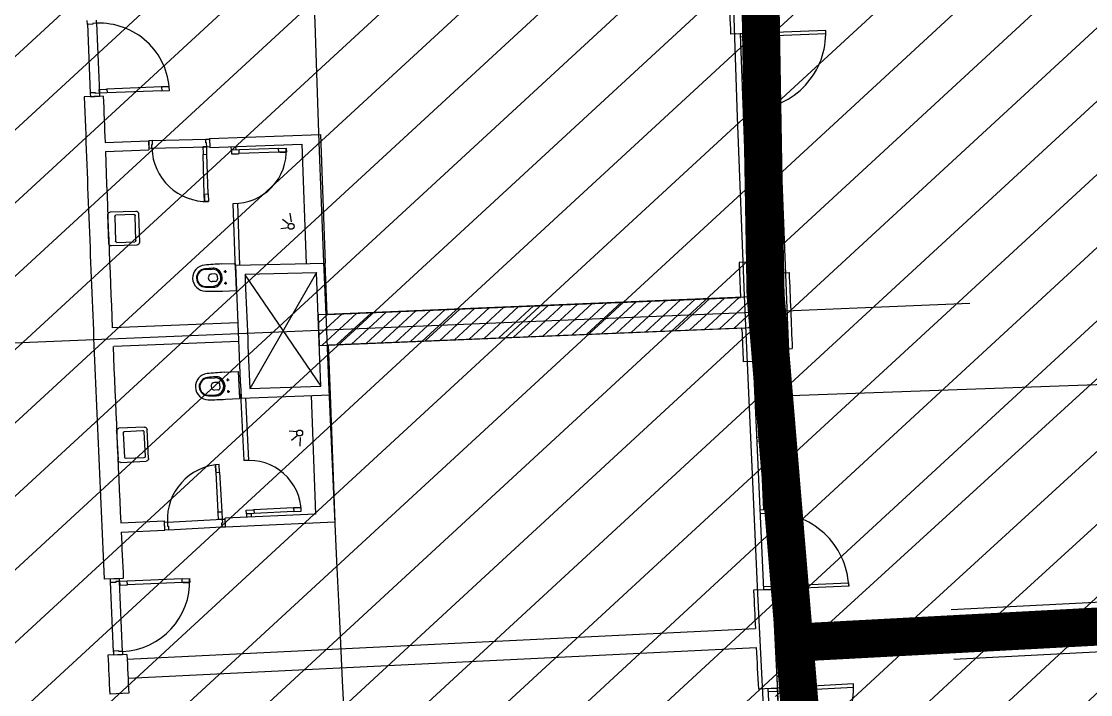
# Model space of a CAD drawing. Extents: x -678889171 to 586587, y -792238163 to 335485.
# Drawn here: x -678774428 to -678760393, y -792076252 to -792067415 of the extents above; entities that cross this region are included whole.
import ezdxf
from ezdxf.enums import TextEntityAlignment as Align

# ---------------------------------------------------------------- set-up
doc = ezdxf.new("R2010")
doc.units = 0
doc.header["$MEASUREMENT"] = 0
doc.layers.get('0').update_dxf_attribs({"color": 8})
for name, color, linetype in [('A-FLOR-PATT', 252, 'Continuous'), ('A-SITE-PATT', 252, 'Continuous'), ('A-WALL', 252, 'Continuous')]:
    doc.layers.add(name, color=color, linetype=linetype)
for name, color, linetype, lineweight in [('BASEMENT3 LAYOUT$0$A-TABL-TEXT', 252, 'Continuous', 30), ('BASEMENT3 LAYOUT$0$HATCH11', 252, 'Continuous', 15), ('BASEMENT3 LAYOUT$0$HATCH7', 252, 'Continuous', 15), ('BASEMENT3 LAYOUT$0$TEXT6', 252, 'Continuous', 0)]:
    doc.layers.add(name, color=color, linetype=linetype, lineweight=lineweight)
doc.styles.add('Ground floor Towers$0$$Bas01-Rname$0$EN-SC', font='swissc.ttf')
doc.styles.add('Ground floor Towers$0$$Bas01-Rname$0$EN-SCL', font='swisscl.ttf')
doc.styles.add('Ground floor Towers$0$04-Ground Floor$0$V2-lower ground$0$LEVEL  FOR LICENSE LOWER GR$0$$LG- LEVEL$0$AR-SR', font='sarb.shx')

# ---------------------------------------------------------------- blocks, each defined once
blk = doc.blocks.new('A$C61C61320')
at = {"layer": 'BASEMENT3 LAYOUT$0$HATCH11'}
h = blk.add_hatch(dxfattribs=at)
h.set_pattern_fill('JIS_WOOD', color=256, scale=1000, style=0)
h.set_pattern_definition([(45, (-55979.95959305647, -92778.05480168064), (-499.9999991609842, 499.9999991609843), [])])
edge = h.paths.add_edge_path()
edge.add_line((-21467.74319023453, -134455.7384705361), (-52625.22989511769, -137297.8907696561))
edge.add_arc((469730.797268165, -78930.5305383486), 525606.8567419754, 175.7647423383216, 186.3757064635938, ccw=False)
edge.add_arc((-39265.1562679424, -44102.43736154633), 15691.08979022459, 0.9729785529091828, 165.2727067888424, ccw=False)
edge.add_arc((542230.0773749191, -76004.92878418005), 566720.1514529854, 176.7459500062832, 185.9199427217102)
at = {"layer": 'BASEMENT3 LAYOUT$0$HATCH7'}
h = blk.add_hatch(dxfattribs=at)
h.set_pattern_fill('JIS_WOOD', color=256, scale=1000, style=0)
h.set_pattern_definition([(45, (-95575.72641586163, -175160.5677797335), (-499.9999991609842, 499.9999991609843), [])])
edge = h.paths.add_edge_path()
edge.add_line((-93671.42387769371, -154054.9431899884), (-93352.28011348587, -174711.9075518902))
edge.add_line((-93352.28011348587, -174711.9075518902), (-49398.28305342048, -174321.9428492732))
edge.add_arc((-49194.7644366367, -173977.2776182104), 400.2673467584944, 239.4389137010584, 436.7722825904112)
edge.add_line((-49103.17453308101, -173587.6300358392), (-49353.17453308101, -169321.0603725039))
edge.add_arc((765187.6152318742, -69570.4512780355), 820625.9088071947, 178.5717505264322, 186.9818142228341, ccw=False)
edge.add_line((-55183.34322072996, -49116.28952082794), (-86992.42594180122, -47875.38068783496))
edge.add_line((-86992.42594180116, -47875.38068783496), (-86999.8191618316, -136404.81269691))
edge.add_line((-86999.81916183163, -136404.81269691), (-87007.19406194473, -152784.6622732603))
edge.add_line((-87007.19406194473, -152784.6622732603), (-93671.42387769371, -154054.9431899884))
at = {"layer": 'BASEMENT3 LAYOUT$0$TEXT6'}
h = blk.add_hatch(dxfattribs=at)
h.set_pattern_fill('JIS_WOOD', color=256, scale=1000, style=0)
h.set_pattern_definition([(45, (-843775.3736575155, -469599.9160835323), (-499.9999991609842, 499.9999991609843), [])])
h.paths.add_polyline_path([(-48073.17453308101, -174366.9252005816), (-52827.70401773683, -137283.3745918828), (-21470.42890679266, -134427.2130430685), (-18376.25980977295, -161775.8762387046), (-18368.17453308101, -175467.8413407506), (-18518.17453308101, -176466.9552695606), (-18518.17453308101, -178386.9252005816), (-18368.17453308101, -183011.1167942794), (-18362.29752682254, -198446.5368052525), (-18168.17453308101, -202281.2411916029), (-18360.0892563893, -208926.9252005816), (-21225.79736915685, -208049.6763489796), (-45692.61271465314, -203035.1575495943), (-55544.17996463575, -201566.2036034855), (-64372.75623362488, -200382.3687026045), (-73244.07786642597, -199325.5838570178), (-82129.48166527948, -198394.9150768394), (-90383.39706973708, -197394.4851778569), (-93352.28011348587, -194591.9241360954), (-93352.28011348587, -177285.8004086108), (-93172.93907456682, -174906.1366184817), (-50378.17453308101, -174866.9252005816)])
for p, q in [((-50475.71622401453, -136769.5155152763), (-23899.60671228589, -134328.6604855766)), ((-50416.26785891317, -137416.7912616833), (-23840.15834718454, -134975.9362319836))]:
    blk.add_line(p, q)
at = {"layer": 'BASEMENT3 LAYOUT$0$A-TABL-TEXT', "const_width": 500}
blk.add_lwpolyline([(-93352.28011348587, -174516.9252005816), (-47927.38834524783, -174323.9099120742, -0.04910831258971037), (-55178.17453308101, -49001.92520058164), (-88972.05165299936, -47526.12244615683)], format="xyb", dxfattribs=at)
blk.add_lwpolyline([(-21624.81525461411, -134385.9092588706), (-52632.098709682, -137298.535982349)], dxfattribs=at)
blk = doc.blocks.new('2')
for p, q in [((67445.14007757884, 95427.84518935505), (94021.24958930747, 97868.70021905476)), ((67504.5884426802, 94780.569442948), (94080.69795440882, 97221.42447264775))]:
    blk.add_line(p, q)
at = {"layer": 'BASEMENT3 LAYOUT$0$A-TABL-TEXT', "const_width": 500}
blk.add_lwpolyline([(24568.57618810749, 57680.4355040497), (69993.46795634553, 57873.45079255712, -0.04910831258971037), (62742.68176851235, 183195.4355040497), (28948.804648594, 184671.2382584745)], format="xyb", dxfattribs=at)
blk.add_lwpolyline([(96296.04104697926, 97811.4514457607), (65288.75759191136, 94898.82472228236)], dxfattribs=at)
blk = doc.blocks.new('GR')
at = {"layer": 'A-FLOR-PATT'}
for p, q in [((35121.24014303024, 113310.0954566553), (113265, 119325)), ((34778.37551609823, 118226.9289852597), (34379.4943713001, 118197.0300940252)), ((34391.40470933996, 118040.1657430702), (34142.17216023395, 118020.5818826811)), ((34271.77666890403, 118030.7659011855), (34391.40792827346, 118040.165995954)), ((35388.23277605784, 118119.7510477414), (34391.40471086731, 118040.1657390809)), ((34391.40471086731, 118040.1657390809), (34394.58812321538, 118000.2926167323)), ((34626.41029748481, 115049.3845117152), (34391.40792827346, 118040.1659959539)), ((34394.58812321538, 118000.2926167323), (35391.41618840594, 118079.8779253928)), ((35391.41618840594, 118079.8779253928), (35388.23277605784, 118119.7510477414)), ((34506.77903811532, 115039.9844169468), (34271.77666890403, 118030.7659011855)), ((34275.0551527255, 117989.6416385699), (34394.68641209499, 117999.0417333383)), ((25702.35528797441, 117804.8871461403), (25698.26599130822, 117854.719642092)), ((25701.5374286411, 117814.8536453307), (25776.78048729889, 116897.9357198197)), ((25772.12078230666, 117810.612161473), (25702.35528797441, 117804.8871461403)), ((25821.13541892511, 117824.6679573295), (25771.30292297343, 117820.5786606633)), ((25771.30292297343, 117820.5786606633), (25772.12078230666, 117810.612161473)), ((25821.13541892511, 117824.6679573295), (25817.86398159216, 117864.5339540909)), ((25821.13541892511, 117824.6679573295), (25896.37847758289, 116907.7500318186)), ((25845.72812229797, 116913.6272343427), (25775.96262796572, 116907.9022190101)), ((25846.54598163121, 116903.6607351524), (25845.72812229797, 116913.6272343427)), ((25892.28918091671, 116957.5825277703), (25978.99772387263, 116964.6979039694)), ((25896.37847758289, 116907.7500318186), (25892.28918091671, 116957.5825277703)), ((25996.04346948625, 116915.9286251509), (25896.37847758289, 116907.7500318186)), ((25978.99772387263, 116964.6979039694), (25991.95417282007, 116965.7611211026)), ((26709.54211452428, 117024.6469930957), (25991.95417282007, 116965.7611211026)), ((25991.95417282007, 116965.7611211026), (25996.04346948625, 116915.9286251509)), ((26713.63141119046, 116974.814497144), (25996.04346948625, 116915.9286251509)), ((26809.20710642764, 117032.8255864281), (26709.54211452428, 117024.6469930957)), ((26709.54211452428, 117024.6469930957), (26713.63141119047, 116974.814497144)), ((26713.63141119047, 116974.814497144), (26813.29640309382, 116982.9930904764)), ((26809.20710642764, 117032.8255864281), (26722.49856347172, 117025.7102102289)), ((26722.49856347172, 117025.7102102289), (26809.20710642764, 117032.8255864281)), ((26813.29640309382, 116982.9930904764), (26809.20710642764, 117032.8255864281)), ((34350.11079197469, 117033.8387397726), (34469.74205134412, 117043.2388345411)), ((34354.02749812821, 116983.992381702), (34473.65875749764, 116993.3924764704)), ((34407.73355626447, 116988.2123660003), (34478.23426702961, 116090.9779207066)), ((34419.69668220139, 116989.1523754771), (34490.19739296701, 116091.9179301785)), ((25949.38601753724, 116873.2689551023), (25700.31993110911, 116851.5268483925)), ((25775.96262796572, 116907.9022190101), (25780.0519246319, 116858.0697230584)), ((25780.0519246319, 116858.0697230584), (25899.64991491584, 116867.8840350572)), ((25896.37847758289, 116907.7500318186), (25846.54598163121, 116903.6607351524)), ((25896.37847758289, 116907.7500318186), (25899.64991491584, 116867.8840350572)), ((26617.87795518762, 116314.7495284675, -1.314839119024219e-07), (27316.18655217617, 116363.3818569278, -1.314839119024219e-07)), ((27316.18655217617, 116363.3818569278, -1.314839119024219e-07), (27366.06573767537, 116366.8555946749, -1.314839119024219e-07)), ((27319.66028992334, 116313.5026714286, -1.314839119024219e-07), (27316.18655217617, 116363.3818569278, -1.314839119024219e-07)), ((27365.25888736097, 116373.4077720509, -6.574195595121094e-08), (28818.22239355446, 116486.6399524142, -6.574195595121094e-08)), ((27365.25888736097, 116373.4077720509, -6.574195595121094e-08), (27374.49525678503, 116253.763728624, -6.574195595121094e-08)), ((27366.06573767537, 116366.8555946749, -1.314839119024219e-07), (27373.01321316969, 116267.0972236766, -1.314839119024219e-07)), ((28818.22239355446, 116486.6399524142, -6.574195595121094e-08), (28949.587283498, 114801.0026144188, -6.574195595121094e-08)), ((25996.3468915358, 116266.7258840667, -6.574195595121094e-08), (26567.67701678726, 116311.2507159113, -6.574195595121094e-08)), ((26567.67701678726, 116311.2507159113, -6.574195595121094e-08), (26576.91338621132, 116191.6066724843, -6.574195595121094e-08)), ((26617.87795518763, 116314.7495284675, -1.314839119024219e-07), (26567.99876968844, 116311.2757907203, -1.314839119024219e-07)), ((26567.99876968844, 116311.2757907203, -1.314839119024219e-07), (26574.94624518277, 116211.517419722, -1.314839119024219e-07)), ((26614.84959358212, 116214.2964099197, -1.314839119024219e-07), (26574.94624518277, 116211.517419722, -1.314839119024219e-07)), ((26611.37585583495, 116264.1755954189, -1.314839119024219e-07), (26621.35169293479, 116264.8703429683, -1.314839119024219e-07)), ((26614.84959358212, 116214.2964099197, -1.314839119024219e-07), (26611.37585583495, 116264.1755954189, -1.314839119024219e-07)), ((26614.84959358212, 116214.2964099197, -1.314839119024219e-07), (27333.10986477035, 116264.3182334789, -1.314839119024219e-07)), ((26621.35169293479, 116264.8703429683, -1.314839119024219e-07), (26617.87795518763, 116314.7495284675, -1.314839119024219e-07)), ((27333.10986477035, 116264.3182334789, -1.314839119024219e-07), (27283.23067927116, 116260.8444957317, -1.314839119024219e-07)), ((27283.23067927116, 116260.8444957317, -1.314839119024219e-07), (27289.27498295123, 116174.0547129631, -1.314839119024219e-07)), ((27329.63612702318, 116314.1974189781, -1.314839119024219e-07), (27319.66028992334, 116313.5026714286, -1.314839119024219e-07)), ((27333.10986477034, 116264.3182334789, -1.314839119024219e-07), (27329.63612702318, 116314.1974189781, -1.314839119024219e-07)), ((27333.10986477034, 116264.3182334789, -1.314839119024219e-07), (27373.01321316969, 116267.0972236766, -1.314839119024219e-07)), ((27340.05734026468, 116164.5598624805, -1.314839119024219e-07), (27333.10986477035, 116264.3182334789, -1.314839119024219e-07)), ((27374.49525678503, 116253.763728624, -6.574195595121094e-08), (28578.30168113053, 116347.5786287113, -6.574195595121094e-08)), ((27658.41625419224, 116232.7346432013), (27655.21452678084, 116275.6407096192)), ((27758.13899102717, 116240.1761321731), (27658.41625419208, 116232.7346432014)), ((27718.24989629354, 116237.1995365843), (27658.41625419223, 116232.7346432013)), ((27658.41625419208, 116232.7346432014), (27662.13699867792, 116182.8732747839)), ((27718.24989629354, 116237.1995365843), (27715.03347511818, 116280.3025128361)), ((28276.69722256952, 116278.8718748257), (27758.13899102717, 116240.1761321731)), ((27761.859735513, 116190.3147637555), (27758.13899102717, 116240.1761321731)), ((28280.41796705536, 116229.0105064082), (27761.859735513, 116190.3147637555)), ((28276.69722256952, 116278.8718748257), (28376.41995940458, 116286.3133637974)), ((28280.41796705536, 116229.0105064082), (28276.69722256952, 116278.8718748257)), ((28380.14070389041, 116236.4519953798), (28280.41796705536, 116229.0105064082)), ((28380.14070389041, 116236.4519953798), (28293.38192284391, 116229.9778999745)), ((28293.38192284391, 116229.9778999745), (28380.14070389041, 116236.4519953798)), ((28376.41995940458, 116286.3133637974), (28380.14070389041, 116236.4519953798)), ((28578.30168113053, 116347.5786287113, -6.574195595121094e-08), (28700.09768533118, 114784.7265425298, -6.574195595121094e-08)), ((26005.68174708881, 116147.0895158492, -6.574195595121094e-08), (26576.91338621132, 116191.6066724843, -6.574195595121094e-08)), ((27289.27498295123, 116174.0547129631, -1.314839119024219e-07), (27290.17815476549, 116161.0861247333, -1.314839119024219e-07)), ((27290.17815476549, 116161.0861247333, -1.314839119024219e-07), (27340.05734026468, 116164.5598624805, -1.314839119024219e-07)), ((27326.305027336, 115642.3425955418, -1.314839119024219e-07), (27290.17815476549, 116161.0861247333, -1.314839119024219e-07)), ((27376.18421283519, 115645.816333289, -1.314839119024219e-07), (27340.05734026468, 116164.5598624805, -1.314839119024219e-07)), ((27662.13699867792, 116182.8732747839), (27748.89577972444, 116189.3473701892)), ((27748.89577972444, 116189.3473701892), (27761.859735513, 116190.3147637555)), ((34544.15946869308, 116096.1580311834), (34424.5282093198, 116086.7579364639)), ((34548.07617482623, 116046.3116731112), (34428.44491545296, 116036.9115783917)), ((34556.56839010004, 115094.0507592937), (34482.15097318313, 116041.131562636)), ((34568.53151603737, 115094.9907687657), (34494.11409912047, 116042.0715721079)), ((27326.30502733601, 115642.3425955418, -1.314839119024219e-07), (27376.1842128352, 115645.816333289, -1.314839119024219e-07)), ((27333.25250283034, 115542.5842245435, -1.314839119024219e-07), (27326.30502733601, 115642.3425955418, -1.314839119024219e-07)), ((27333.25250283034, 115542.5842245435, -1.314839119024219e-07), (27327.20819915027, 115629.3740073121, -1.314839119024219e-07)), ((27327.20819915027, 115629.3740073121, -1.314839119024219e-07), (27333.25250283034, 115542.5842245435, -1.314839119024219e-07)), ((27383.13168832953, 115546.0579622906, -1.314839119024219e-07), (27333.25250283034, 115542.5842245435, -1.314839119024219e-07)), ((27376.1842128352, 115645.816333289, -1.314839119024219e-07), (27383.13168832953, 115546.0579622906, -1.314839119024219e-07)), ((27775.76938961282, 114660.0956344034), (27710.52481947053, 115534.4323596257)), ((27831.13813833092, 114724.3941698874), (27770.3584615716, 115538.8972530087)), ((28482.84450605414, 115322.9456654747), (28461.18938517287, 115438.5358634959)), ((28449.58557539429, 115245.2936721725), (28346.83448511887, 115226.0438800735)), ((28442.54465589799, 115297.1076790824), (28365.12494182537, 115350.7859006676)), ((34622.49359135551, 115099.2308697385), (34502.86233198223, 115089.830775019)), ((34626.41029868461, 115049.3845118571), (34377.17774957849, 115029.8006514679)), ((34626.41029748866, 115049.3845116662), (34506.77903811532, 115039.9844169468)), ((34639.14661325619, 114892.5850633762), (35037.8022454339, 114925.3539454845)), ((27589.16643643755, 114733.9795606117), (27772.91386680951, 114747.4857901985)), ((27798.93769259956, 114393.4409335895), (27772.91386680951, 114747.4857901985)), ((27773.49088320799, 114724.2770527113), (28949.587283498, 114801.0026144188)), ((27902.9180746302, 114612.4654715317), (28839.34904763685, 114673.5558654709)), ((28839.34904763685, 114673.5558654709), (28026.29743455991, 113110.8850825893)), ((28957.76799777904, 113185.3371681881), (28839.34904763685, 114673.5558654709)), ((29003.17273023988, 114127.5726976043), (28949.587283498, 114801.0026144188)), ((34647.69952699542, 114772.883386963), (34927.94839676376, 114795.9194146349)), ((-9120, 110795), (37425, 114620)), ((27379.70010123782, 114652.692820289), (27467.92430891214, 114659.6577298082)), ((27507.68115015014, 114599.7449911563), (27468.70022919621, 114596.8797251396)), ((27539.79963035287, 114572.0249040449), (27542.6732471725, 114532.9303733996)), ((27623.1682827619, 114636.2090628102), (27658.07411369517, 114638.7747921135)), ((27639.33833357692, 114654.9448429284), (27641.90406288016, 114620.0390119952)), ((28960.10164238024, 113185.9600668296), (27903.49396786012, 114605.3487706002)), ((34662.52160873442, 114592.7625037297), (28882.01657479085, 114117.6138472711)), ((29004.85657292866, 114127.7111068932), (34414.45761879053, 114572.3720238589)), ((33575.31120832014, 114102.0465891479), (34012.58926172438, 114539.3390606815)), ((33767.91633036372, 114117.8784521533), (34205.19436513956, 114555.1709050579)), ((33960.52145240732, 114133.7103151588), (34397.79946855479, 114571.0027494344)), ((34153.12657445099, 114149.5421781643), (34590.40457197002, 114586.8345938108)), ((34412.34975912387, 114598.0155635141), (34414.45761879053, 114572.3720238589)), ((27396.08957244018, 114429.7199173595), (27484.38397226548, 114435.7298877306)), ((27514.95316006105, 114500.8118931968), (27475.97223910712, 114497.9466271801)), ((27615.1902622276, 114379.9347040028), (27798.93769259956, 114393.4409335895)), ((27634.53079824769, 114481.6260972486), (27669.43662918097, 114484.1918265518)), ((27650.70084906271, 114500.3618773668), (27653.26657836595, 114465.4560464336)), ((31841.86510992754, 113959.5598220985), (32279.14333098734, 114396.8524612932)), ((32034.47023197118, 113975.391685104), (32471.74843440257, 114412.6843056697)), ((32227.07535401476, 113991.2235481094), (32664.35353781781, 114428.5161500461)), ((32419.68047605839, 114007.0554111149), (32856.95864123307, 114444.3479944226)), ((32612.28559810205, 114022.8872741204), (33049.5637446483, 114460.1798387991)), ((32804.8907201456, 114038.7191371259), (33242.16884806342, 114476.0116831755)), ((32997.49584218924, 114054.5510001314), (33434.77395147865, 114491.843527552)), ((33190.1009642329, 114070.3828631369), (33627.37905489389, 114507.6753719285)), ((33382.70608627651, 114086.2147261424), (33819.98415830915, 114523.5072163049)), ((34345.73169649462, 114165.3740411698), (34670.92636684497, 114490.5794339856)), ((30108.41901153504, 113817.0730550491), (30545.69740025041, 114254.3658619049)), ((30301.02413357858, 113832.9049180546), (30738.30250366562, 114270.1977062814)), ((30493.62925562222, 113848.7367810601), (30930.90760708082, 114286.0295506578)), ((30686.23437766588, 113864.5686440656), (31123.51271049603, 114301.8613950343)), ((30878.83949970946, 113880.4005070711), (31316.11781391126, 114317.6932394109)), ((31071.44462175306, 113896.2323700766), (31508.72291732649, 114333.5250837873)), ((31264.0497437967, 113912.064233082), (31701.3280207417, 114349.3569281638)), ((31456.6548658403, 113927.8960960875), (31893.93312415693, 114365.1887725402)), ((31649.25998788397, 113943.727959093), (32086.53822757216, 114381.0206169167)), ((34538.33681853823, 114181.2059041753), (34684.36171650304, 114327.2356169389)), ((28890.57509414974, 114013.4258599737), (29004.85657292861, 114127.7111068931)), ((28903.99429417559, 113850.0658927624), (29197.46167634384, 114143.5429512696)), ((28914.78544535799, 113718.9583554966), (34695.29047930162, 114194.1070119552)), ((28952.78827927331, 113722.0818770162), (29390.0667797591, 114159.3747956461)), ((29034.90092628176, 113728.8316639784), (34447.22648911797, 114173.7165320648)), ((29145.39340131689, 113737.9137400217), (29582.67188317431, 114175.2066400225)), ((29337.99852336053, 113753.7456030272), (29775.27698658948, 114191.038484399)), ((29530.60364540413, 113769.5774660326), (29967.88209000471, 114206.8703287755)), ((29723.2087674478, 113785.4093290382), (30160.48719341995, 114222.702173152)), ((29915.81388949146, 113801.2411920437), (30353.09229683518, 114238.5340175284)), ((34449.21473827295, 114149.5281352485), (34447.22648911796, 114173.7165320647)), ((27834.61285297993, 113972.8288151621), (26199.64842248113, 113838.2784557488)), ((34711.15035051247, 114015.5357662565), (34990.20925084152, 114038.4739802639)), ((34721.06878967433, 113895.9463339407), (35119.72442019626, 113928.7152159128)), ((27854.74575769313, 113727.8100323253), (26219.7474952581, 113593.6714098151)), ((29086.9344265845, 113074.9056838661), (29034.90092628176, 113728.8316639784)), ((34733.27586267132, 113749.1594724966), (34484.19035701023, 113727.7865459025)), ((34733.2758626638, 113749.1594724896), (34613.71513157465, 113738.9012279316)), ((34613.71513157465, 113738.9012279316), (34870.17124430014, 110749.8829505961)), ((34737.5501312296, 113699.3425012024), (34617.98940014049, 113689.0842566444)), ((34671.66379599754, 113693.6894901035), (34752.87489836061, 112747.1670356139)), ((34683.61986910646, 113694.7153145593), (34764.83097146954, 112748.1928600697)), ((34733.27586266802, 113749.1594724406), (34989.73197539344, 110760.1411951051)), ((27679.64568270154, 113314.313266527), (27863.13322901456, 113330.9823023111)), ((27863.13322901456, 113330.9823023111), (27895.2511550833, 112977.4381907422)), ((27471.61047751629, 113229.4307999168), (27559.70163663708, 113237.914223113)), ((27600.484499128, 113178.6951315544), (27561.55871102648, 113175.158895075)), ((27636.62220006046, 113112.4931182065), (27633.07565723823, 113151.5323553149)), ((27715.32645446463, 113217.1429093175), (27750.1829161686, 113220.3094654088)), ((27734.33796336226, 113201.2979565112), (27731.17140727097, 113236.1544182152)), ((28026.05704340594, 113113.766949477), (28957.76799777904, 113185.3371681881)), ((27491.83793479448, 113006.7732597813), (27580.01572323465, 113014.3030944523)), ((27609.45942382102, 113079.9019600962), (27570.53363571949, 113076.3657236168)), ((27729.34977429746, 113062.7785789142), (27764.20623600143, 113065.9451350055)), ((27748.36128319508, 113046.9336261079), (27745.1947271038, 113081.7900878119)), ((27908.87791338109, 113040.1560904828), (27987.23127361801, 112166.8964990982)), ((27916.39373512019, 112984.9895431305), (29086.9344265845, 113074.9056838661)), ((27973.99981335799, 112985.7581296442), (28046.99120402576, 112172.2584686674)), ((28834.85628513248, 113055.5420736914, -6.574195595121094e-08), (28955.72814932229, 111504.5482923314, -6.574195595121094e-08)), ((29084.12210135627, 113074.6896525629, -6.574195595121094e-08), (29214.13275127036, 111406.4295419166, -6.574195595121094e-08)), ((27711.76360877028, 112960.7691549581), (27895.2511550833, 112977.4381907422)), ((34818.76123398007, 112752.820046746), (34699.20050289096, 112742.5618021881)), ((34823.03550254584, 112703.0030754589), (34703.47477145673, 112692.7448309009)), ((28669.18139807506, 112572.7979764074), (28564.66624498765, 112575.0169454831)), ((34834.08600072557, 111800.6445811023), (34757.14916690603, 112697.350064325)), ((34846.04207383485, 111801.6704055532), (34769.10524001501, 112698.3758887808)), ((28670.69280408417, 112520.529615889), (28603.07370324639, 112454.9337257621)), ((28714.66979480676, 112501.6165582196), (28712.17355779189, 112384.0418715744)), ((27666.12713554795, 112101.9846398589, -1.314839119024219e-07), (27616.34993571246, 112097.2697298347, -1.314839119024219e-07)), ((27616.34993571246, 112097.2697298347, -1.314839119024219e-07), (27624.55387915446, 112010.657402121, -1.314839119024219e-07)), ((27624.55387915446, 112010.657402121, -1.314839119024219e-07), (27616.34993571246, 112097.2697298347, -1.314839119024219e-07)), ((27616.34993571246, 112097.2697298347, -1.314839119024219e-07), (27625.77975576074, 111997.7153301638, -1.314839119024219e-07)), ((27625.77975576074, 111997.7153301638, -1.314839119024219e-07), (27675.55695559624, 112002.4302401879, -1.314839119024219e-07)), ((27675.55695559624, 112002.4302401879, -1.314839119024219e-07), (27666.12713554795, 112101.9846398589, -1.314839119024219e-07)), ((27675.55695559622, 112002.4302401879, -1.314839119024219e-07), (27724.59201984732, 111484.7473618988, -1.314839119024219e-07)), ((27625.77975576073, 111997.7153301638, -1.314839119024219e-07), (27674.81482001183, 111480.0324518747, -1.314839119024219e-07)), ((34780.41160484645, 111796.0393476635), (34899.97233593975, 111806.2975921725)), ((34784.68587339188, 111746.2223763746), (34904.24660448518, 111756.4806208836)), ((28762.46022979818, 111583.598061631), (28662.86034578529, 111574.6614456824)), ((28762.46022979818, 111583.598061631), (28675.80833070695, 111575.8232057557)), ((28675.80833070695, 111575.8232057557), (28762.46022979818, 111583.598061631)), ((28766.92853777243, 111533.7981196245), (28762.46022979818, 111583.598061631)), ((27674.81482001183, 111480.0324518747, -1.314839119024219e-07), (27724.59201984732, 111484.7473618988, -1.314839119024219e-07)), ((27676.04069661811, 111467.0903799175, -1.314839119024219e-07), (27674.81482001183, 111480.0324518747, -1.314839119024219e-07)), ((27684.24464006012, 111380.4780522037, -1.314839119024219e-07), (27676.04069661811, 111467.0903799175, -1.314839119024219e-07)), ((27724.59201984732, 111484.7473618988, -1.314839119024219e-07), (27734.02183989561, 111385.1929622278, -1.314839119024219e-07)), ((28955.72814932229, 111504.5482923314, -6.574195595121094e-08), (27773.12926486979, 111402.3614670208, -6.574195595121094e-08)), ((28045.34106490538, 111519.2544268016), (28131.9929639966, 111527.0292826768)), ((28049.80937287964, 111469.4544847951), (28045.34106490538, 111519.2544268016)), ((28149.40925689254, 111478.3911007437), (28049.80937287964, 111469.4544847951)), ((28109.56930328763, 111474.8164543643), (28049.80937287964, 111469.4544847952)), ((28049.80937287965, 111469.4544847952), (28053.65438405373, 111426.6012762462)), ((28109.56930328763, 111474.8164543643), (28113.4319604632, 111431.7665785634)), ((28131.9929639966, 111527.0292826768), (28144.94094891829, 111528.1910427501)), ((28662.86034578529, 111574.6614456824), (28144.94094891829, 111528.1910427501)), ((28144.94094891829, 111528.1910427501), (28149.40925689254, 111478.3911007437)), ((28667.32865375954, 111524.861503676), (28149.40925689254, 111478.3911007437)), ((28662.86034578529, 111574.6614456824), (28667.32865375954, 111524.861503676)), ((28667.32865375954, 111524.861503676), (28766.92853777243, 111533.7981196245)), ((26405.2624527559, 111284.1658820128, -6.574195595121094e-08), (26976.09901716014, 111333.491124117, -6.574195595121094e-08)), ((26986.51669207375, 111213.9441471703, -6.574195595121094e-08), (26976.09901716014, 111333.491124117, -6.574195595121094e-08)), ((27017.23016226458, 111317.2982578802, -1.314839119024219e-07), (26977.40840239618, 111313.5263298609, -1.314839119024219e-07)), ((26986.83822244447, 111213.9719301899, -1.314839119024219e-07), (26977.40840239618, 111313.5263298609, -1.314839119024219e-07)), ((27017.23016226458, 111317.2982578802, -1.314839119024219e-07), (27734.02183989561, 111385.1929622278, -1.314839119024219e-07)), ((27017.23016226458, 111317.2982578802, -1.314839119024219e-07), (27021.94507228872, 111267.5210580447, -1.314839119024219e-07)), ((27734.02183989561, 111385.1929622278, -1.314839119024219e-07), (27684.24464006012, 111380.4780522037, -1.314839119024219e-07)), ((27738.73674991975, 111335.4157623924, -1.314839119024219e-07), (27728.78130995265, 111334.4727803875, -1.314839119024219e-07)), ((27728.78130995265, 111334.4727803875, -1.314839119024219e-07), (27733.49621997679, 111284.6955805521, -1.314839119024219e-07)), ((27734.02183989561, 111385.1929622278, -1.314839119024219e-07), (27773.843599764, 111388.9648902472, -1.314839119024219e-07)), ((27734.02183989561, 111385.1929622278, -1.314839119024219e-07), (27738.73674991975, 111335.4157623924, -1.314839119024219e-07)), ((27783.54693978338, 111282.8144900743, -6.574195595121094e-08), (27773.12926486979, 111402.3614670208, -6.574195595121094e-08)), ((27783.27341981229, 111289.4104905762, -1.314839119024219e-07), (27773.843599764, 111388.9648902472, -1.314839119024219e-07)), ((29214.13275127036, 111406.4295419166, -6.574195595121094e-08), (27783.54693978338, 111282.8144900743, -6.574195595121094e-08)), ((26415.58170965544, 111164.6104008942, -6.574195595121094e-08), (26986.51669207375, 111213.9441471703, -6.574195595121094e-08)), ((27036.61542227997, 111218.6868402141, -1.314839119024219e-07), (26986.83822244447, 111213.9719301899, -1.314839119024219e-07)), ((27021.94507228872, 111267.5210580447, -1.314839119024219e-07), (27031.90051225582, 111268.4640400495, -1.314839119024219e-07)), ((27031.90051225582, 111268.4640400495, -1.314839119024219e-07), (27036.61542227997, 111218.6868402141, -1.314839119024219e-07)), ((27036.61542227996, 111218.6868402141, -1.314839119024219e-07), (27733.49621997679, 111284.6955805521, -1.314839119024219e-07)), ((27733.49621997679, 111284.6955805521, -1.314839119024219e-07), (27783.27341981229, 111289.4104905762, -1.314839119024219e-07)), ((34986.35936746404, 110799.9987605873), (35982.80530790195, 110884.2335556008)), ((35982.80530790195, 110884.2335556008), (35986.17469965854, 110844.3757182386)), ((34989.7501793009, 110760.1427571018), (34740.6646736397, 110738.7698305077)), ((34866.69137454151, 110790.9906620175), (34986.25210563486, 110801.2489065265)), ((34870.17124430014, 110749.8829505961), (34989.73197539344, 110760.1411951051)), ((34989.72875922066, 110760.1409232251), (34986.35936746404, 110799.9987605873)), ((35986.17469965854, 110844.3757182386), (34989.72875922066, 110760.1409232251)), ((35401.13835572579, 110649.0458583847), (35002.72769775591, 110613.4220041783)), ((26468.26009174874, 110558.5371307625), (26218.98561234934, 110539.3311803056)), ((26298.7162005278, 110545.8911581049), (26418.31208279526, 110555.7311248038)), ((26302.81618665236, 110496.0595404934), (26298.7162005278, 110545.8911581049)), ((26377.43593411919, 109589.1240999644), (26301.99618942738, 110506.0258640157)), ((26372.58045130833, 110501.7995210677), (26302.81618665236, 110496.0595404934)), ((26421.5920716949, 110515.8658307146), (26371.76045408342, 110511.76584459)), ((26371.76045408342, 110511.76584459), (26372.58045130833, 110501.7995210677)), ((26421.5920716949, 110515.8658307146), (26418.31208279526, 110555.7311248038)), ((26521.25530691786, 110524.0658029637), (26421.5920716949, 110515.8658307146)), ((26421.5920716949, 110515.8658307146), (26425.69205781945, 110466.0342131031)), ((26497.03181638671, 109598.9640666634), (26421.5920716949, 110515.8658307146)), ((26425.69205781945, 110466.0342131031), (26512.39907246343, 110473.1681889599)), ((26512.39907246343, 110473.1681889599), (26525.35529304242, 110474.2341853522)), ((27238.83060052319, 110583.1056031573), (26521.25530691786, 110524.0658029637)), ((26525.35529304242, 110474.2341853522), (26521.25530691786, 110524.0658029637)), ((27242.93058664774, 110533.2739855458), (26525.35529304242, 110474.2341853522)), ((27238.83060052319, 110583.1056031573), (27338.49383574615, 110591.3055754064)), ((27242.93058664774, 110533.2739855458), (27238.83060052319, 110583.1056031573)), ((27342.5938218707, 110541.4739577949), (27242.93058664774, 110533.2739855458)), ((27342.5938218707, 110541.4739577949), (27255.88680722673, 110534.3399819382)), ((27255.88680722673, 110534.3399819382), (27342.5938218707, 110541.4739577949)), ((27338.49383574615, 110591.3055754064), (27342.5938218707, 110541.4739577949)), ((35292.21454581385, 110518.8276988251), (35013.32712624595, 110493.8910045475)), ((26561.52348410313, 109502.3439050447), (34785.31255154384, 110235.6949273236)), ((26583.72895608112, 109253.3320237734), (34807.51802352183, 109986.6830460524)), ((35359.89984524925, 109761.8477121409), (35081.01242568123, 109736.9110178634)), ((35490.19796024577, 109653.0195601161), (35091.78730227612, 109617.3957059096)), ((26556.17534528123, 109562.3470134748), (26306.89630109957, 109543.1407113133)), ((26446.38020155032, 109604.8304040611), (26376.61593689434, 109599.0904234867)), ((26376.61593689434, 109599.0904234867), (26380.7159230189, 109549.2588058753)), ((26380.7159230189, 109549.2588058753), (26500.31180528636, 109559.0987725742)), ((26447.20019877523, 109594.8640805388), (26446.38020155032, 109604.8304040611)), ((26497.03181638671, 109598.9640666634), (26447.20019877523, 109594.8640805388)), ((26497.03181638671, 109598.9640666634), (26500.31180528636, 109559.0987725742)), ((36100.83000743473, 109562.360399907), (35105.24637623912, 109468.4815087682)), ((35109.00153188261, 109428.6581637794), (36104.58516307825, 109522.5370549182)), ((36104.58516307825, 109522.5370549182), (36100.83000743473, 109562.360399907)), ((35105.24637104711, 109468.4815640571), (34856.32044999929, 109445.3239097678)), ((34985.76550942902, 109457.3663010448), (35105.24958962869, 109468.4818117758)), ((35263.65327770437, 106470.2642960502), (34985.76550942902, 109457.3663010448)), ((34989.63367722347, 109416.2933085831), (35109.1177574232, 109427.4088193141)), ((35105.24637623912, 109468.4815087682), (35109.00153188261, 109428.6581637794)), ((35383.1373579041, 106481.3798067812), (35105.24958962868, 109468.4818117758)), ((26601.6442892768, 109054.3379036033), (26352.44931167756, 109034.1677455146))]:
    blk.add_line(p, q, dxfattribs=at)
at = {"layer": 'A-FLOR-PATT', "extrusion": (-4.219330069045084e-17, -3.072600959999336e-18, -1)}
for p, q in [((26102.9979671326, 115357.9934286868), (26437.39248491009, 115382.3447095627)), ((26099.59176176845, 114943.1383953403), (26071.99364344246, 115322.1188488214)), ((26163.19478825614, 115300.746313907), (26186.7343597695, 114977.4982800551)), ((26412.77311254549, 115335.7295004525), (26178.69695010118, 115318.6836038394)), ((26454.24997399154, 114996.9793047558), (26430.71040247817, 115320.2273386077)), ((26473.26706477551, 115351.3403858724), (26500.8651831015, 114972.3599323913)), ((26204.67164970213, 114961.99611821), (26438.74781214644, 114979.0420148232)), ((26469.8608594113, 114936.4853525258), (26135.46634163382, 114912.1340716499))]:
    blk.add_line(p, q, dxfattribs=at)
at = {"layer": 'A-FLOR-PATT', "extrusion": (-4.212892503215082e-17, -3.856056982152244e-18, -1)}
for p, q in [((26301.38527265866, 112487.298012282), (26336.02039719257, 112108.8957813103)), ((26665.60198584897, 112554.3028888274), (26331.71766440326, 112523.7424848268)), ((26422.50951591146, 112144.8689158306), (26392.96779204428, 112467.6237598951)), ((26408.13398791652, 112485.8459961675), (26641.85301292851, 112507.2382789679)), ((26660.07524920092, 112492.0720830956), (26689.6169730681, 112169.3172390311)), ((26736.68158292747, 112145.568266111), (26702.04645839357, 112523.9704970827)), ((26674.45077719574, 112151.095002759), (26440.73175218375, 112129.7027199586)), ((26372.46486973728, 112078.5633895656), (26706.34919118299, 112109.1237935661))]:
    blk.add_line(p, q, dxfattribs=at)
at = {"layer": 'A-FLOR-PATT'}
for centre, radius in [((28481.8689211695, 115264.8594873338), 38.2464158643079), ((27640.62119822853, 114637.4919274618), 7.499999999999994), ((27651.98371371433, 114482.9089619002), 7.499999999999994), ((27732.75468531661, 113218.7261873632), 7.5), ((27746.77800514944, 113064.3618569599), 7.5), ((28704.22556759646, 112558.7643838552), 38.2464158643079)]:
    blk.add_circle(centre, radius, dxfattribs=at)
for centre, radius, start, end in [((632160.654919429, 163506.251165366), 618245.8226879981, 171.0764646735087, 189.9103746877842), ((632160.654919429, 163506.251165366), 613595.8226879981, 171.0737824436527, 189.9862451256833), ((632160.654919429, 163506.251165366), 605195.8226879981, 171.0737824436527, 190.1263033448895), ((632160.6549194276, 163506.2511653661), 599695.8226879967, 171.0616030214717, 190.2201678661017), ((632160.6549194327, 163506.2511653659), 599145.8226880017, 171.0631954506245, 190.2296506374575), ((632160.654919429, 163506.251165366), 599345.8226879981, 177.29999390148, 189.341260597947), ((632160.654919429, 163506.251165366), 599495.8226879981, 183.8845870410494, 189.3243741414251), ((3332860.237899058, 368319.4551328329), 3308200.478082003, 184.3299177238117, 184.3391526551672), ((632160.6549194291, 163506.251165366), 599495.8226879981, 184.3344839223305, 184.3495191147128), ((34391.40471732471, 118040.1657395965), 999.9999999999949, 274.5647296723987, 4.564729672847415), ((25896.37847758289, 116907.7500318186), 919.9999999997037, 4.691228638866368, 94.69122863907411), ((631655.9581111432, 163464.2885402194), 607745.8226879978, 184.3987795677231, 184.6973276340693), ((631655.9581111432, 163464.2885402194), 607495.8226879978, 184.3985366874349, 184.4559138134356), ((27333.10986477035, 116264.3182334789, -1.314839119024219e-07), 719.9999999997056, 183.9838194457898, 273.9838194458188), ((27692.40022511368, 116221.5399858886, -3.542665253086035e-08), 687.0797532929839, 271.5504702968606, 5.409503815634296), ((631655.9581111432, 163464.2885402194), 607495.8226879978, 184.467231575169, 184.6857537264099), ((632160.6549194291, 163506.251165366), 599745.8226879981, 184.6361794820344, 184.6775660222944), ((632160.6549194291, 163506.251165366), 599495.8226879981, 184.6362392408342, 184.6512744332164), ((632160.6549194291, 163506.251165366), 599095.8226879981, 184.6512423369759, 184.7468797550804), ((27388.49796179279, 114541.2507011128), 171.4999999999987, 97.41208435173822, 270.9957695964691), ((27882.3926425214, 110744.7417396651), 4000.000000000577, 94.20392697408583, 97.41208435172035), ((27882.39264252259, 110744.7417396659), 3948.999999999997, 95.82824901148446, 97.41208435472977), ((27491.53901240713, 114573.8453475388), 99.99999999999993, 60.48583007983167, 95.82824901148446), ((632160.6549194291, 163506.251165366), 606352.6408370575, 184.6145179240474, 184.779421405438), ((632160.6549194291, 163506.251165366), 599495.8226879981, 184.6627432294026, 184.735378923761), ((632160.6549194291, 163506.251165366), 599215.8226879981, 184.6627262588918, 184.7353958942718), ((27388.49796179281, 114541.2507011128), 120.4999999999999, 97.41208435472977, 270.9957695933392), ((27388.49796179281, 114541.2507011128), 111.78885578103, 94.51388551210016, 273.8939684360766), ((27472.33623415166, 114547.4131761599), 49.59999999999993, 94.20392697399333, 274.2039269739934), ((27476.75984858123, 114547.7383309224), 112.2676204798004, 273.8939684360766, 94.51388551210016), ((27509.88034669578, 114569.8257074992), 29.99999999999998, 4.2039269742165, 94.20392697399333), ((27512.75396351541, 114530.731176854), 29.99999999999998, 274.2039269739934, 4.2039269742165), ((27476.75984858123, 114547.7383309224), 129.9999999999999, 307.9220238681547, 60.48583007983167), ((632160.6549194291, 163506.251165366), 606232.6408370575, 184.6260352260766, 184.7681563792502), ((631373.7052032867, 163440.8329380171), 598707.2495067724, 184.6799212446674, 184.7182009084769), ((27321.96405614257, 118369.1725249486), 3948.999999999997, 270.9957695933392, 272.5796049302483), ((27495.19750267895, 114524.0728938596), 99.99999999999993, 272.5796049302483, 307.9220238681547), ((27321.96405614217, 118369.1725249493), 4000.000000000664, 270.995769596474, 274.2039269741085), ((632963.4571900186, 163571.5081151834), 606102.363098867, 184.680154771609, 184.7179673815187), ((632160.6549194291, 163506.251165366), 599745.8226879981, 184.7205560697618, 184.7609848076069), ((632160.6549194291, 163506.251165366), 599495.8226879981, 184.7468477199472, 184.7609250488072), ((631655.877754567, 163465.2664850723), 607745.8226879978, 184.6974201390007, 184.9959682069827), ((631655.877754567, 163465.2664850723), 607495.8226879978, 184.7089940512393, 184.9275162006411), ((27482.32647807649, 113118.1567436016), 171.5000000000148, 98.3989781809529, 271.982663425683), ((28041.53780741964, 109330.7176432147), 4000.000000000722, 95.19082080331489, 98.39897818094937), ((27482.32647807652, 113118.1567436016), 120.5, 98.39897818412871, 271.9826634226879), ((27482.32647807652, 113118.1567436016), 111.7888557810301, 95.50077934137097, 274.8808622652767), ((28041.53780741976, 109330.7176432154), 3949, 96.815142847146, 98.39897818412871), ((27566.04617337299, 113125.7623093459), 49.59999999999997, 95.19082080345186, 275.1908208034519), ((27570.46353124229, 113126.163606861), 112.2676204798005, 274.8808622652767, 95.50077934137097), ((27584.79084345294, 113152.5213026028), 100, 61.47272390926189, 96.815142847146), ((27603.19869006339, 113148.8181643795), 30, 5.190820802998969, 95.19082080345186), ((27570.46353124229, 113126.163606861), 130, 308.9089176971991, 61.47272390926189), ((27349.87148405206, 116944.3647782696), 3949, 271.9826634226879, 273.5664987661098), ((27589.3060565896, 113102.8192448321), 100, 273.5664987661098, 308.9089176971991), ((27606.74523288563, 113109.7789272711), 30, 275.1908208034519, 5.190820802998969), ((27349.87148405086, 116944.3647782701), 4000.00000000055, 271.9826634256993, 275.1908208033339), ((28081.51015544287, 111486.0463809144, -3.542665253086033e-08), 687.0797532929836, 3.985243961536136, 97.84427748061763), ((27734.02183989561, 111385.1929622278, -1.314839119024219e-07), 719.9999999997044, 95.41092833147218, 185.410928331304), ((34989.72876567558, 110760.1409237708), 999.9999999999949, 4.83202398108853, 94.83202398150395), ((631655.877754567, 163465.2664850723), 607495.8226879978, 184.9388339622741, 184.9962110929198), ((632160.6549194291, 163506.251165366), 599745.8226879981, 185.0475854161288, 185.0568483875187), ((632160.6554702758, 163506.2512141892), 599745.8232410041, 185.0475854161449, 185.0958347961305), ((632160.6549194291, 163506.251165366), 599495.8226879981, 185.0476451749286, 185.0617225037885), ((632160.6549194291, 163506.251165366), 599095.8226879981, 185.0616901263579, 185.1573276963698), ((26421.5920716949, 110515.8658307146), 919.9999999997037, 274.7035191382016, 4.703519138167375), ((632160.6549194291, 163506.251165366), 599495.8226879981, 185.0731912999747, 185.1458269943331), ((632160.6549194291, 163506.251165366), 599215.8226879981, 185.073174329464, 185.1458439648439), ((632160.653666367, 163506.2510524647), 599745.8214298602, 185.1197181559342, 185.1716457735329), ((632160.6549194291, 163506.251165366), 599495.8226879981, 185.1572957905193, 185.1715860146845), ((631655.877754567, 163465.2664850723), 607745.8226879978, 185.090249940801, 185.1385059168715), ((631655.877754567, 163465.2664850723), 607495.8226879978, 185.0905316298304, 185.1386358859798), ((35105.24638268846, 109468.4815093763), 999.9999999999947, 275.3867966199022, 5.386796620356382)]:
    blk.add_arc(centre, radius, start, end, dxfattribs=at)
at = {"layer": 'A-FLOR-PATT', "extrusion": (-4.219330069045084e-17, -3.072600959999336e-18, -1)}
for centre, radius, start, end in [((-26439.82761299773, 115348.9052577849), 33.52800000000002, 85.83495826273877, 175.834958262981), ((-26105.43309522019, 115324.5539769089), 33.52800000000002, 355.834958262981, 85.83495826273877), ((-26179.91451414494, 115301.9638779507), 16.76400000000001, 355.834958262981, 85.83495826273877), ((-26413.99067658925, 115319.0097745638), 16.76400000000001, 85.83495826273877, 175.834958262981), ((-26203.4540856583, 114978.7158440988), 16.76400000000001, 265.8349582627388, 355.834958262981), ((-26437.53024810262, 114995.761740712), 16.76400000000001, 175.834958262981, 265.8349582627388), ((-26467.42573132372, 114969.9248043038), 33.52800000000002, 175.834958262981, 265.8349582627388), ((-26133.03121354617, 114945.5735234278), 33.52800000000002, 265.8349582627388, 355.834958262981)]:
    blk.add_arc(centre, radius, start, end, dxfattribs=at)
at = {"layer": 'A-FLOR-PATT', "extrusion": (-4.212892503215082e-17, -3.856056982152244e-18, -1)}
for centre, radius, start, end in [((-26334.77370480332, 112490.3540526821), 33.52800000000002, 354.7702939580509, 84.7702939580509), ((-26409.66200811649, 112469.1517800952), 16.76400000000001, 354.7702939580509, 84.7702939580509), ((-26643.38103312859, 112490.5440628956), 16.76400000000001, 84.7702939580509, 174.7702939580509), ((-26668.65802624903, 112520.9144566826), 33.52800000000002, 84.7702939580509, 174.7702939580509), ((-26439.20373198367, 112146.3969360307), 16.76400000000001, 264.7702939580509, 354.7702939580509), ((-26672.92275699577, 112167.7892188311), 16.76400000000001, 174.7702939580509, 264.7702939580509), ((-26703.29315078293, 112142.5122257109), 33.52800000000002, 174.7702939580509, 264.7702939580509), ((-26369.40882933722, 112111.9518217103), 33.52800000000002, 264.7702939580509, 354.7702939580509)]:
    blk.add_arc(centre, radius, start, end, dxfattribs=at)
at = {"layer": 'A-FLOR-PATT', "style": 'Ground floor Towers$0$04-Ground Floor$0$V2-lower ground$0$LEVEL  FOR LICENSE LOWER GR$0$$LG- LEVEL$0$AR-SR', "flags": 12}
for tag, p in [('L', (30296.07288644527, 72859.53473235783)), ('P', (30237.50458115668, 72203.99769414036))]:
    blk.add_attdef(tag, text='', height=500, dxfattribs=at).set_placement(p, align=Align.RIGHT)
at = {"layer": 'A-FLOR-PATT'}
for tag, p, height, style in [('N', (85492.25876324323, 56633.4995742733), 250, 'Ground floor Towers$0$$Bas01-Rname$0$EN-SC'), ('N', (89389.48149106537, 56633.4995742733), 250, 'Ground floor Towers$0$$Bas01-Rname$0$EN-SC'), ('N', (94597.61363499537, 56633.4995742733), 250, 'Ground floor Towers$0$$Bas01-Rname$0$EN-SC'), ('AN', (85922.66280553787, 56313.08159666645), 200, 'Ground floor Towers$0$$Bas01-Rname$0$EN-SCL'), ('AN', (89819.88553336001, 56313.08159666645), 200, 'Ground floor Towers$0$$Bas01-Rname$0$EN-SCL'), ('AN', (95028.01767729002, 56313.08159666645), 200, 'Ground floor Towers$0$$Bas01-Rname$0$EN-SCL'), ('SN', (85299.47460008037, 56025.08594095582), 200, 'Ground floor Towers$0$$Bas01-Rname$0$EN-SCL'), ('F', (85927.04975899268, 56008.67972904726), 200, 'Ground floor Towers$0$$Bas01-Rname$0$EN-SCL'), ('SN', (89196.69732790251, 56025.08594095582), 200, 'Ground floor Towers$0$$Bas01-Rname$0$EN-SCL'), ('F', (89824.27248681482, 56008.67972904726), 200, 'Ground floor Towers$0$$Bas01-Rname$0$EN-SCL'), ('SN', (94404.82947183252, 56025.08594095582), 200, 'Ground floor Towers$0$$Bas01-Rname$0$EN-SCL'), ('F', (95032.40463074483, 56008.67972904726), 200, 'Ground floor Towers$0$$Bas01-Rname$0$EN-SCL')]:
    blk.add_attdef(tag, p, '', height=height, dxfattribs=dict(at, style=style))
at = {"layer": 'A-FLOR-PATT', "style": 'Ground floor Towers$0$$Bas01-Rname$0$EN-SCL', "width": 0.8}
for p in [(85305.16036184286, 56295.1433535593), (89202.383089665, 56295.1433535593), (94410.51523359501, 56295.1433535593)]:
    blk.add_attdef('FN', p, '', height=250, dxfattribs=at)

msp = doc.modelspace()

# ---------------------------------------------------------------- block references
at = {"layer": 'A-SITE-PATT', "rotation": 357.6731745000001}
for name, p in [('2', (-678833487.1858103, -792167746.3685482, -212772)), ('A$C61C61320', (-678706236.4347705, -791940527.995869, -212772))]:
    msp.add_blockref(name, p, dxfattribs=at)

# ---------------------------------------------------------------- next in the draw order: block references
at = {"layer": 'A-WALL', "rotation": 357.6731745000001}
msp.add_blockref('GR', (-678804025.0995113, -792184118.4910543, -212772), dxfattribs=at)

doc.saveas('drawing.dxf')
